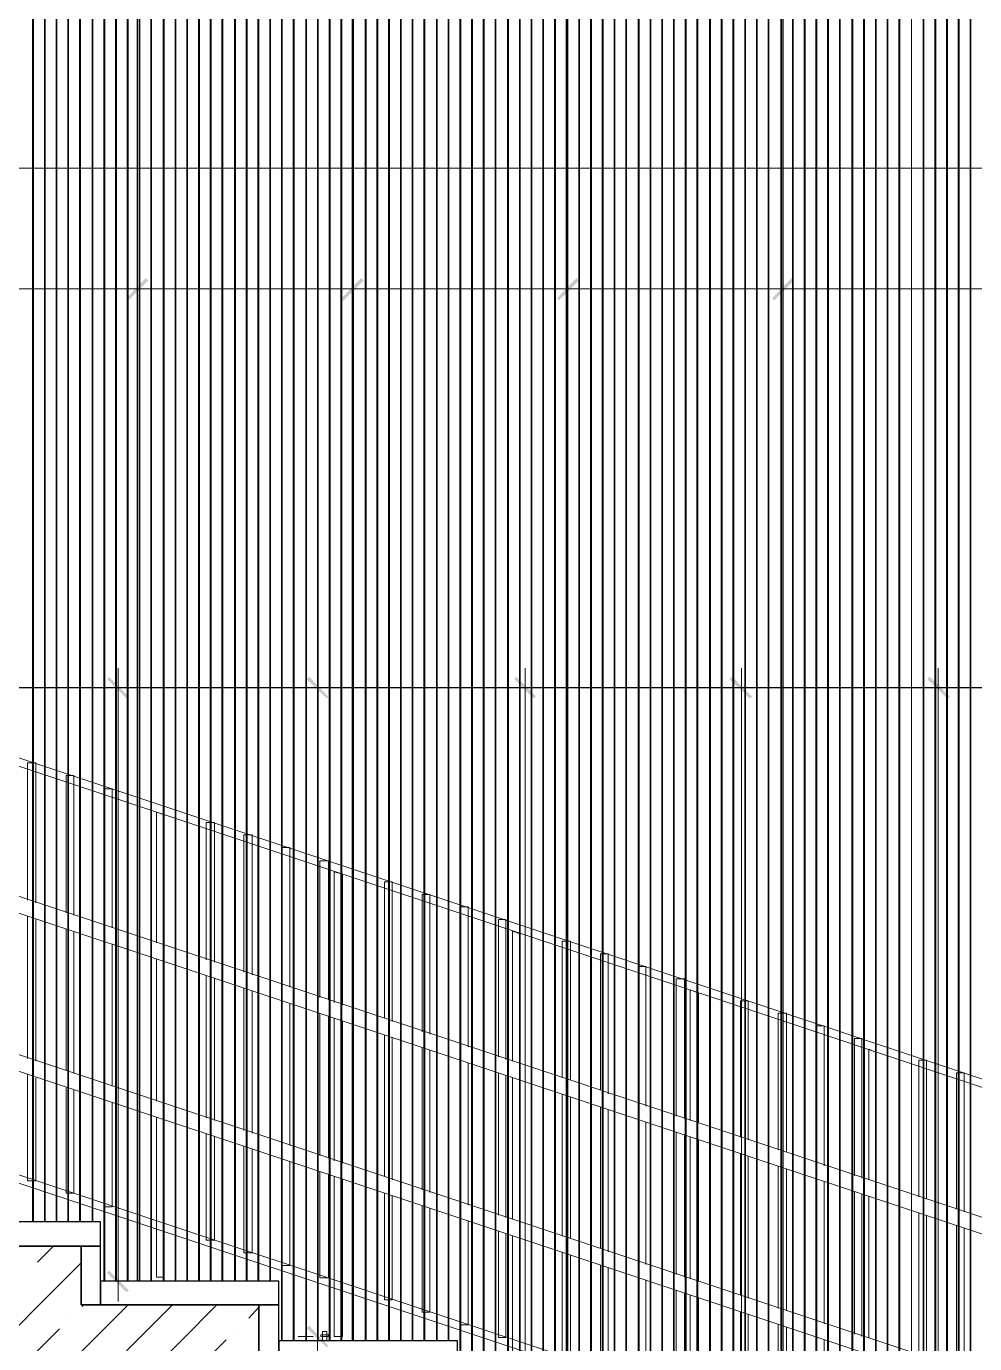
# Model space of a CAD drawing. Header units: millimetres. Extents: x -356862 to 418287, y 0 to 839748.
# Drawn here: x 381938 to 384389, y 784421 to 787826 of the extents above; entities that cross this region are included whole.
import ezdxf

# ---------------------------------------------------------------- set-up
doc = ezdxf.new("R2010")
doc.units = ezdxf.units.MM
doc.layers.add('PDF _Геометрия', color=7, linetype='Continuous', true_color=0xbababa)
doc.layers.add('PDF _Сплошная заливка', color=7, linetype='Continuous', true_color=0xf50000)

msp = doc.modelspace()

# ---------------------------------------------------------------- linework, layer by layer
at = {"layer": 'PDF _Геометрия', "color": 150, "lineweight": 30, "true_color": 0x0080ff}
for points in [[(381209.6062, 790085.548), (386119.7093, 790085.548), (386119.7093, 783354.7233), (385812.2866, 783354.7233), (385812.2866, 783508.4346), (385353.3175, 783508.4346), (385353.3175, 783662.146), (384892.1835, 783662.146), (384892.1835, 783815.8573), (384431.0495, 783815.8573), (384431.0495, 783967.4037), (383972.0804, 783967.4037), (383972.0804, 784121.1151), (383510.9464, 784121.1151), (383510.9464, 784274.8264), (383051.9773, 784274.8264), (383051.9773, 784428.5377), (382590.8433, 784428.5377), (382590.8433, 784582.2491), (382129.7093, 784582.2491), (382129.7093, 784735.9604), (381670.7402, 784735.9604)], [(382224.967, 784582.2491), (382224.967, 790085.548)], [(382781.3587, 784428.5377), (382781.3587, 790085.548)], [(383337.7505, 784274.8264), (383337.7505, 790085.548)], [(383894.1422, 784121.1151), (383894.1422, 790085.548)], [(381209.6062, 786117.1975), (386119.7093, 786117.1975)]]:
    msp.add_lwpolyline(points, dxfattribs=at)
at = {"layer": 'PDF _Геометрия', "color": 254, "lineweight": 5, "true_color": 0xdcdcdc}
for points in [[(381954.3484, 790085.548), (381954.3484, 784735.9604)], [(381984.6577, 790085.548), (381984.6577, 784735.9604)], [(382017.1319, 790085.548), (382017.1319, 784735.9604)], [(382047.4412, 790085.548), (382047.4412, 784735.9604)], [(382077.7505, 790085.548), (382077.7505, 784735.9604)], [(382108.0598, 790085.548), (382108.0598, 784735.9604)], [(382138.369, 790085.548), (382138.369, 784582.2491)], [(382168.6783, 790085.548), (382168.6783, 784582.2491)], [(382201.1526, 790085.548), (382201.1526, 784582.2491)], [(382231.4618, 790085.548), (382231.4618, 784582.2491)], [(382261.7711, 790085.548), (382261.7711, 784582.2491)], [(382292.0804, 790085.548), (382292.0804, 784582.2491)], [(382322.3897, 790085.548), (382322.3897, 784582.2491)], [(382352.6989, 790085.548), (382352.6989, 784582.2491)], [(382385.1732, 790085.548), (382385.1732, 784582.2491)], [(382415.4824, 790085.548), (382415.4824, 784582.2491)], [(382445.7917, 790085.548), (382445.7917, 784582.2491)], [(382476.101, 790085.548), (382476.101, 784582.2491)], [(382506.4103, 790085.548), (382506.4103, 784582.2491)], [(382536.7196, 790085.548), (382536.7196, 784582.2491)], [(382569.1938, 790085.548), (382569.1938, 784582.2491)], [(382599.5031, 790085.548), (382599.5031, 784428.5377)], [(382629.8123, 790085.548), (382629.8123, 784428.5377)], [(382660.1216, 790085.548), (382660.1216, 784428.5377)], [(382690.4309, 790085.548), (382690.4309, 784428.5377)], [(382722.9051, 790085.548), (382722.9051, 784428.5377)], [(382753.2144, 790085.548), (382753.2144, 784428.5377)], [(382783.5237, 790085.548), (382783.5237, 784428.5377)], [(382813.833, 790085.548), (382813.833, 784428.5377)], [(382844.1422, 790085.548), (382844.1422, 784428.5377)], [(382874.4515, 790085.548), (382874.4515, 784428.5377)], [(382906.9257, 790085.548), (382906.9257, 784428.5377)], [(382937.235, 790085.548), (382937.235, 784428.5377)], [(382967.5443, 790085.548), (382967.5443, 784428.5377)], [(382997.8536, 790085.548), (382997.8536, 784428.5377)], [(383028.1629, 790085.548), (383028.1629, 784428.5377)], [(383058.4721, 790085.548), (383058.4721, 784274.8264)], [(383090.9464, 790085.548), (383090.9464, 784274.8264)], [(383121.2556, 790085.548), (383121.2556, 784274.8264)], [(383151.5649, 790085.548), (383151.5649, 784274.8264)], [(383181.8742, 790085.548), (383181.8742, 784274.8264)], [(383212.1835, 790085.548), (383212.1835, 784274.8264)], [(383242.4928, 790085.548), (383242.4928, 784274.8264)], [(383274.967, 790085.548), (383274.967, 784274.8264)], [(383305.2763, 790085.548), (383305.2763, 784274.8264)], [(383335.5855, 790085.548), (383335.5855, 784274.8264)], [(383365.8948, 790085.548), (383365.8948, 784274.8264)], [(383396.2041, 790085.548), (383396.2041, 784274.8264)], [(383426.5134, 790085.548), (383426.5134, 784274.8264)], [(383458.9876, 790085.548), (383458.9876, 784274.8264)], [(383489.2969, 790085.548), (383489.2969, 784274.8264)], [(383519.6062, 790085.548), (383519.6062, 784121.1151)], [(383549.9154, 790085.548), (383549.9154, 784121.1151)], [(383580.2247, 790085.548), (383580.2247, 784121.1151)], [(383612.6989, 790085.548), (383612.6989, 784121.1151)], [(383643.0082, 790085.548), (383643.0082, 784121.1151)], [(383673.3175, 790085.548), (383673.3175, 784121.1151)], [(383703.6268, 790085.548), (383703.6268, 784121.1151)], [(383733.9361, 790085.548), (383733.9361, 784121.1151)], [(383764.2453, 790085.548), (383764.2453, 784121.1151)], [(383796.7196, 790085.548), (383796.7196, 784121.1151)], [(383827.0288, 790085.548), (383827.0288, 784121.1151)], [(383857.3381, 790085.548), (383857.3381, 784121.1151)], [(383887.6474, 790085.548), (383887.6474, 784121.1151)], [(383917.9567, 790085.548), (383917.9567, 784121.1151)], [(383948.266, 790085.548), (383948.266, 784121.1151)], [(383980.7402, 790085.548), (383980.7402, 783967.4037)], [(384011.0495, 790085.548), (384011.0495, 783967.4037)], [(384041.3587, 790085.548), (384041.3587, 783967.4037)], [(384071.668, 790085.548), (384071.668, 783967.4037)], [(384101.9773, 790085.548), (384101.9773, 783967.4037)], [(384132.2866, 790085.548), (384132.2866, 783967.4037)], [(384164.7608, 790085.548), (384164.7608, 783967.4037)], [(384195.0701, 790085.548), (384195.0701, 783967.4037)], [(384225.3794, 790085.548), (384225.3794, 783967.4037)], [(384255.6886, 790085.548), (384255.6886, 783967.4037)], [(384285.9979, 790085.548), (384285.9979, 783967.4037)], [(384318.4721, 790085.548), (384318.4721, 783967.4037)], [(384348.7814, 790085.548), (384348.7814, 783967.4037)], [(384379.0907, 790085.548), (384379.0907, 783967.4037)]]:
    msp.add_lwpolyline(points, close=True, dxfattribs=at)
for points in [[(381956.5134, 784735.9604), (381956.5134, 790085.548)], [(381986.8227, 784735.9604), (381986.8227, 790085.548)], [(382014.967, 784735.9604), (382014.967, 790085.548)], [(382045.2763, 784735.9604), (382045.2763, 790085.548)], [(382075.5855, 784735.9604), (382075.5855, 790085.548)], [(382110.2247, 784735.9604), (382110.2247, 790085.548)], [(382140.534, 784582.2491), (382140.534, 790085.548)], [(382170.8433, 784582.2491), (382170.8433, 790085.548)], [(382198.9876, 784582.2491), (382198.9876, 790085.548)], [(382229.2969, 784582.2491), (382229.2969, 790085.548)], [(382259.6062, 784582.2491), (382259.6062, 790085.548)], [(382294.2453, 784582.2491), (382294.2453, 790085.548)], [(382324.5546, 784582.2491), (382324.5546, 790085.548)], [(382354.8639, 784582.2491), (382354.8639, 790085.548)], [(382383.0082, 784582.2491), (382383.0082, 790085.548)], [(382413.3175, 784582.2491), (382413.3175, 790085.548)], [(382443.6268, 784582.2491), (382443.6268, 790085.548)], [(382478.266, 784582.2491), (382478.266, 790085.548)], [(382508.5752, 784582.2491), (382508.5752, 790085.548)], [(382538.8845, 784582.2491), (382538.8845, 790085.548)], [(382567.0288, 784582.2491), (382567.0288, 790085.548)], [(382597.3381, 784428.5377), (382597.3381, 790085.548)], [(382627.6474, 784428.5377), (382627.6474, 790085.548)], [(382662.2866, 784428.5377), (382662.2866, 790085.548)], [(382692.5959, 784428.5377), (382692.5959, 790085.548)], [(382720.7402, 784428.5377), (382720.7402, 790085.548)], [(382751.0495, 784428.5377), (382751.0495, 790085.548)], [(382781.3587, 784428.5377), (382781.3587, 790085.548)], [(382815.9979, 784428.5377), (382815.9979, 790085.548)], [(382846.3072, 784428.5377), (382846.3072, 790085.548)], [(382876.6165, 784428.5377), (382876.6165, 790085.548)], [(382904.7608, 784428.5377), (382904.7608, 790085.548)], [(382935.0701, 784428.5377), (382935.0701, 790085.548)], [(382965.3794, 784428.5377), (382965.3794, 790085.548)], [(383000.0185, 784428.5377), (383000.0185, 790085.548)], [(383030.3278, 784428.5377), (383030.3278, 790085.548)], [(383060.6371, 784274.8264), (383060.6371, 790085.548)], [(383088.7814, 784274.8264), (383088.7814, 790085.548)], [(383119.0907, 784274.8264), (383119.0907, 790085.548)], [(383149.4, 784274.8264), (383149.4, 790085.548)], [(383184.0391, 784274.8264), (383184.0391, 790085.548)], [(383214.3484, 784274.8264), (383214.3484, 790085.548)], [(383244.6577, 784274.8264), (383244.6577, 790085.548)], [(383272.802, 784274.8264), (383272.802, 790085.548)], [(383303.1113, 784274.8264), (383303.1113, 790085.548)], [(383333.4206, 784274.8264), (383333.4206, 790085.548)], [(383368.0598, 784274.8264), (383368.0598, 790085.548)], [(383398.369, 784274.8264), (383398.369, 790085.548)], [(383428.6783, 784274.8264), (383428.6783, 790085.548)], [(383456.8227, 784274.8264), (383456.8227, 790085.548)], [(383487.1319, 784274.8264), (383487.1319, 790085.548)], [(383521.7711, 784121.1151), (383521.7711, 790085.548)], [(383552.0804, 784121.1151), (383552.0804, 790085.548)], [(383582.3897, 784121.1151), (383582.3897, 790085.548)], [(383610.534, 784121.1151), (383610.534, 790085.548)], [(383640.8433, 784121.1151), (383640.8433, 790085.548)], [(383671.1526, 784121.1151), (383671.1526, 790085.548)], [(383705.7917, 784121.1151), (383705.7917, 790085.548)], [(383736.101, 784121.1151), (383736.101, 790085.548)], [(383766.4103, 784121.1151), (383766.4103, 790085.548)], [(383794.5546, 784121.1151), (383794.5546, 790085.548)], [(383824.8639, 784121.1151), (383824.8639, 790085.548)], [(383855.1732, 784121.1151), (383855.1732, 790085.548)], [(383889.8123, 784121.1151), (383889.8123, 790085.548)], [(383920.1216, 784121.1151), (383920.1216, 790085.548)], [(383950.4309, 784121.1151), (383950.4309, 790085.548)], [(383978.5752, 783967.4037), (383978.5752, 790085.548)], [(384008.8845, 783967.4037), (384008.8845, 790085.548)], [(384039.1938, 783967.4037), (384039.1938, 790085.548)], [(384073.833, 783967.4037), (384073.833, 790085.548)], [(384104.1422, 783967.4037), (384104.1422, 790085.548)], [(384134.4515, 783967.4037), (384134.4515, 790085.548)], [(384162.5959, 783967.4037), (384162.5959, 790085.548)], [(384192.9051, 783967.4037), (384192.9051, 790085.548)], [(384225.3794, 783967.4037), (384225.3794, 790085.548)], [(384257.8536, 783967.4037), (384257.8536, 790085.548)], [(384288.1629, 783967.4037), (384288.1629, 790085.548)], [(384316.3072, 783967.4037), (384316.3072, 790085.548)], [(384346.6165, 783967.4037), (384346.6165, 790085.548)], [(384376.9257, 783967.4037), (384376.9257, 790085.548)]]:
    msp.add_lwpolyline(points, dxfattribs=at)
at = {"layer": 'PDF _Геометрия', "color": 7, "lineweight": 18}
for points in [[(381159.8123, 787459.4656), (386171.668, 787459.4656)], [(382274.7608, 787147.713), (381616.6165, 787147.713)], [(382833.3175, 787147.713), (382173.0082, 787147.713)], [(383389.7093, 787147.713), (382729.4, 787147.713)], [(383946.101, 787147.713), (383285.7917, 787147.713)], [(384502.4928, 787147.713), (383842.1835, 787147.713)], [(382175.1732, 786166.9913), (382175.1732, 784530.2903)], [(382690.4309, 786166.9913), (382690.4309, 784387.4037)], [(383227.3381, 786166.9913), (383227.3381, 784225.0326)], [(383785.8948, 786166.9913), (383785.8948, 784071.3212)], [(384294.6577, 783763.8986), (384294.6577, 786166.9913)], [(382123.2144, 786117.1975), (382123.2144, 786117.1975)], [(382679.6062, 786117.1975), (382640.6371, 786117.1975)], [(383235.9979, 786117.1975), (383175.3794, 786117.1975)], [(383792.3897, 786117.1975), (383733.9361, 786117.1975)], [(384348.7814, 786117.1975), (384244.8639, 786117.1975)], [(382123.2144, 784582.2491), (382123.2144, 784582.2491)], [(382679.6062, 784439.3625), (382640.6371, 784439.3625)]]:
    msp.add_lwpolyline(points, dxfattribs=at)
at = {"layer": 'PDF _Геометрия', "lineweight": 5}
for points in [[(377574.6577, 787383.6924), (377574.6577, 787362.0429), (390579.5031, 783025.6511), (390579.5031, 783047.3006)], [(390412.802, 782703.0738), (390419.2969, 782722.5584), (390425.7917, 782742.0429), (377576.8227, 787024.3109), (377570.3278, 787004.8264), (377563.833, 786985.3419)], [(390412.802, 782293.8986), (390419.2969, 782313.3831), (390425.7917, 782332.8676), (377576.8227, 786615.1357), (377570.3278, 786595.6511), (377563.833, 786576.1666)], [(377743.5237, 786249.2594), (377743.5237, 786227.6099), (390609.8123, 781938.847), (390609.8123, 781960.4965)]]:
    msp.add_lwpolyline(points, close=True, dxfattribs=at)
at = {"layer": 'PDF _Геометрия', "color": 7, "lineweight": 18}
for points in [[(382224.967, 787197.5068), (382224.967, 786166.9913)], [(382781.3587, 787197.5068), (382781.3587, 786166.9913)], [(383337.7505, 787197.5068), (383337.7505, 786166.9913)], [(383894.1422, 787197.5068), (383894.1422, 786166.9913)]]:
    msp.add_lwpolyline(points, close=True, dxfattribs=at)
at = {"layer": 'PDF _Геометрия', "lineweight": 5}
for points in [[(381941.3587, 785567.3006), (381941.3587, 785922.3522), (381963.0082, 785922.3522), (381963.0082, 785560.8058)], [(382040.9464, 785534.8264), (382040.9464, 785889.8779), (382060.4309, 785889.8779), (382060.4309, 785528.3315)], [(382138.369, 785502.3522), (382138.369, 785855.2388), (382160.0185, 785855.2388), (382160.0185, 785495.8573)], [(382294.2453, 785450.3934), (382294.2453, 785788.1254), (382274.7608, 785794.6202), (382274.7608, 785456.8882)], [(382402.4928, 785413.5893), (382402.4928, 785768.6408), (382424.1422, 785768.6408), (382424.1422, 785407.0944)], [(382499.9154, 785381.1151), (382499.9154, 785736.1666), (382521.5649, 785736.1666), (382521.5649, 785374.6202)], [(382599.5031, 785348.6408), (382599.5031, 785703.6924), (382618.9876, 785703.6924), (382618.9876, 785342.146)], [(382696.9257, 785316.1666), (382696.9257, 785669.0532), (382718.5752, 785669.0532), (382718.5752, 785309.6718)], [(382755.3794, 785296.6821), (382755.3794, 785634.414), (382733.7299, 785640.9089), (382733.7299, 785303.1769)], [(382863.6268, 785262.0429), (382863.6268, 785614.9295), (382883.1113, 785614.9295), (382883.1113, 785253.3831)], [(382961.0495, 785227.4037), (382961.0495, 785582.4553), (382980.534, 785582.4553), (382980.534, 785220.9089)], [(383058.4721, 785194.9295), (383058.4721, 785549.981), (383080.1216, 785549.981), (383080.1216, 785188.4346)], [(381941.3587, 785526.1666), (381941.3587, 785158.1254)], [(381963.0082, 785151.6305), (381963.0082, 785517.5068)], [(383158.0598, 785162.4553), (383158.0598, 785517.5068), (383177.5443, 785517.5068), (383177.5443, 785155.9604)], [(382040.9464, 785491.5274), (382040.9464, 785127.8161)], [(382060.4309, 785119.1563), (382060.4309, 785485.0326)], [(383214.3484, 785142.9707), (383214.3484, 785480.7027), (383194.8639, 785487.1975), (383194.8639, 785151.6305)], [(382138.369, 785461.2181), (382138.369, 785093.1769)], [(382160.0185, 785086.6821), (382160.0185, 785454.7233)], [(383322.5959, 785108.3315), (383322.5959, 785461.2181), (383344.2453, 785461.2181), (383344.2453, 785101.8367)], [(382274.7608, 785047.713), (382274.7608, 785415.7542)], [(382294.2453, 785041.2181), (382294.2453, 785409.2594)], [(383422.1835, 785075.8573), (383422.1835, 785428.7439), (383441.668, 785428.7439), (383441.668, 785067.1975)], [(382402.4928, 785372.4553), (382402.4928, 785004.414)], [(383519.6062, 785043.3831), (383519.6062, 785396.2697), (383539.0907, 785396.2697), (383539.0907, 785034.7233)], [(382424.1422, 784997.9192), (382424.1422, 785365.9604)], [(382499.9154, 785339.981), (382499.9154, 784971.9398)], [(383617.0288, 785008.7439), (383617.0288, 785363.7955), (383638.6783, 785363.7955), (383638.6783, 785002.2491)], [(383675.4824, 784991.4243), (383675.4824, 785326.9913), (383653.833, 785335.6511), (383653.833, 784997.9192)], [(382521.5649, 784965.445), (382521.5649, 785333.4862)], [(382599.5031, 785307.5068), (382599.5031, 784939.4656)], [(382618.9876, 784932.9707), (382618.9876, 785301.012)], [(383783.7299, 784954.6202), (383783.7299, 785307.5068), (383803.2144, 785307.5068), (383803.2144, 784948.1254)], [(382696.9257, 785275.0326), (382696.9257, 784906.9913)], [(382718.5752, 784900.4965), (382718.5752, 785268.5377)], [(383881.1526, 784922.146), (383881.1526, 785275.0326), (383902.802, 785275.0326), (383902.802, 784915.6511)], [(382733.7299, 784894.0017), (382733.7299, 785262.0429)], [(382755.3794, 784887.5068), (382755.3794, 785255.548)], [(383980.7402, 784889.6718), (383980.7402, 785242.5584), (384000.2247, 785242.5584), (384000.2247, 784881.012)], [(382863.6268, 785218.7439), (382863.6268, 784852.8676)], [(382883.1113, 784844.2078), (382883.1113, 785212.2491)], [(384078.1629, 784855.0326), (384078.1629, 785210.0841), (384097.6474, 785210.0841), (384097.6474, 784848.5377)], [(382961.0495, 785186.2697), (382961.0495, 784818.2285)], [(382980.534, 784811.7336), (382980.534, 785179.7748)], [(384134.4515, 784837.713), (384134.4515, 785173.28), (384114.967, 785181.9398), (384114.967, 784844.2078)], [(383058.4721, 785153.7955), (383058.4721, 784785.7542)], [(383080.1216, 784779.2594), (383080.1216, 785147.3006)], [(384244.8639, 784800.9089), (384244.8639, 785153.7955), (384264.3484, 785153.7955), (384264.3484, 784794.414)], [(381963.0082, 785108.3315), (381963.0082, 784842.0429), (381941.3587, 784842.0429), (381941.3587, 785116.9913)], [(383158.0598, 785121.3212), (383158.0598, 784753.28)], [(383177.5443, 784746.7852), (383177.5443, 785114.8264)], [(383194.8639, 784742.4553), (383194.8639, 785108.3315)], [(383214.3484, 784733.7955), (383214.3484, 785101.8367)], [(384342.2866, 784768.4346), (384342.2866, 785121.3212), (384361.7711, 785121.3212), (384361.7711, 784761.9398)], [(382060.4309, 785075.8573), (382060.4309, 784809.5687), (382040.9464, 784809.5687), (382040.9464, 785082.3522)], [(383322.5959, 785065.0326), (383322.5959, 784699.1563)], [(382160.0185, 785043.3831), (382160.0185, 784774.9295), (382138.369, 784774.9295), (382138.369, 785052.0429)], [(383344.2453, 784692.6614), (383344.2453, 785058.5377)], [(383422.1835, 785032.5584), (383422.1835, 784666.6821)], [(382294.2453, 785000.0841), (382294.2453, 784593.0738), (382274.7608, 784593.0738), (382274.7608, 785006.579)], [(383441.668, 784658.0223), (383441.668, 785026.0635)], [(383519.6062, 785000.0841), (383519.6062, 784632.0429)], [(383539.0907, 784625.548), (383539.0907, 784993.5893)], [(382424.1422, 784956.7852), (382424.1422, 784688.3315), (382402.4928, 784688.3315), (382402.4928, 784963.28)], [(383617.0288, 784967.6099), (383617.0288, 784599.5687)], [(382521.5649, 784924.3109), (382521.5649, 784655.8573), (382499.9154, 784655.8573), (382499.9154, 784930.8058)], [(383638.6783, 784593.0738), (383638.6783, 784958.9501)], [(383653.833, 784588.7439), (383653.833, 784954.6202)], [(383675.4824, 784582.2491), (383675.4824, 784948.1254)], [(382618.9876, 784891.8367), (382618.9876, 784623.3831), (382599.5031, 784623.3831), (382599.5031, 784898.3315)], [(383783.7299, 784913.4862), (383783.7299, 784545.445)], [(383803.2144, 784538.9501), (383803.2144, 784904.8264)], [(382718.5752, 784859.3625), (382718.5752, 784590.9089), (382696.9257, 784590.9089), (382696.9257, 784865.8573)], [(383881.1526, 784878.847), (383881.1526, 784512.9707)], [(383902.802, 784506.4759), (383902.802, 784872.3522)], [(382755.3794, 784846.3728), (382755.3794, 784439.3625), (382733.7299, 784439.3625), (382733.7299, 784852.8676)], [(383980.7402, 784846.3728), (383980.7402, 784480.4965)], [(384000.2247, 784471.8367), (384000.2247, 784839.8779)], [(382883.1113, 784803.0738), (382883.1113, 784534.6202), (382863.6268, 784534.6202), (382863.6268, 784809.5687)], [(384078.1629, 784813.8986), (384078.1629, 784445.8573)], [(384097.6474, 784439.3625), (384097.6474, 784807.4037)], [(384114.967, 784435.0326), (384114.967, 784800.9089)], [(384134.4515, 784428.5377), (384134.4515, 784794.414)], [(382980.534, 784770.5996), (382980.534, 784502.146), (382961.0495, 784502.146), (382961.0495, 784777.0944)], [(384244.8639, 784759.7748), (384244.8639, 784391.7336)], [(383080.1216, 784738.1254), (383080.1216, 784469.6718), (383058.4721, 784469.6718), (383058.4721, 784744.6202)], [(384264.3484, 784385.2388), (384264.3484, 784751.1151)], [(384342.2866, 784727.3006), (384342.2866, 784359.2594)], [(383177.5443, 784705.6511), (383177.5443, 784437.1975), (383158.0598, 784437.1975), (383158.0598, 784712.146)], [(383214.3484, 784692.6614), (383214.3484, 784285.6511), (383194.8639, 784285.6511), (383194.8639, 784699.1563)], [(384361.7711, 784352.7645), (384361.7711, 784718.6408)], [(381967.3381, 784632.0429), (382008.4721, 784673.1769)], [(383344.2453, 784649.3625), (383344.2453, 784380.9089), (383322.5959, 784380.9089), (383322.5959, 784655.8573)], [(381802.802, 784352.7645), (382079.9154, 784629.8779)], [(383441.668, 784616.8882), (383441.668, 784348.4346), (383422.1835, 784348.4346), (383422.1835, 784623.3831)], [(383539.0907, 784584.414), (383539.0907, 784315.9604), (383519.6062, 784315.9604), (383519.6062, 784590.9089)], [(383638.6783, 784551.9398), (383638.6783, 784283.4862), (383617.0288, 784283.4862), (383617.0288, 784558.4346)], [(381975.9979, 784296.4759), (382201.1526, 784521.6305)], [(382082.0804, 784517.3006), (382086.4103, 784521.6305)], [(382149.1938, 784238.0223), (382430.6371, 784521.6305)], [(382196.8227, 784402.5584), (382315.8948, 784521.6305)], [(383675.4824, 784538.9501), (383675.4824, 784131.9398), (383653.833, 784131.9398), (383653.833, 784545.445)], [(382051.7711, 784486.9913), (382051.7711, 784486.9913)], [(382512.9051, 784486.9913), (382538.8845, 784515.1357)], [(383803.2144, 784495.6511), (383803.2144, 784227.1975), (383783.7299, 784227.1975), (383783.7299, 784502.146)], [(381889.4, 784324.6202), (382023.6268, 784458.847)], [(382482.5959, 784458.847), (382482.5959, 784458.847)], [(382714.2453, 784428.5377), (382714.2453, 784452.3522), (382703.4206, 784452.3522), (382703.4206, 784428.5377)], [(383902.802, 784463.1769), (383902.802, 784194.7233), (383881.1526, 784194.7233), (383881.1526, 784469.6718)], [(382311.5649, 784287.8161), (382454.4515, 784430.7027)], [(382699.0907, 784443.6924), (382699.0907, 784439.3625), (382718.5752, 784439.3625), (382718.5752, 784443.6924), (382714.2453, 784443.6924)], [(382701.2556, 784443.6924), (382699.0907, 784443.6924), (382718.5752, 784443.6924)], [(382699.0907, 784439.3625), (382701.2556, 784439.3625)], [(382714.2453, 784439.3625), (382718.5752, 784439.3625)], [(384000.2247, 784430.7027), (384000.2247, 784162.2491), (383980.7402, 784162.2491), (383980.7402, 784437.1975)]]:
    msp.add_lwpolyline(points, dxfattribs=at)
at = {"layer": 'PDF _Геометрия', "color": 7, "lineweight": 30}
for points in [[(382129.7093, 784735.9604), (381670.7402, 784735.9604), (381670.7402, 784673.1769), (382129.7093, 784673.1769)], [(382129.7093, 784521.6305), (382129.7093, 784673.1769), (382079.9154, 784673.1769), (382079.9154, 784521.6305)], [(382590.8433, 784582.2491), (382129.7093, 784582.2491), (382129.7093, 784521.6305), (382590.8433, 784521.6305)], [(382590.8433, 784367.9192), (382590.8433, 784521.6305), (382538.8845, 784521.6305), (382538.8845, 784367.9192)], [(383051.9773, 784428.5377), (382590.8433, 784428.5377), (382590.8433, 784367.9192), (383051.9773, 784367.9192)]]:
    msp.add_lwpolyline(points, close=True, dxfattribs=at)
msp.add_lwpolyline([(387141.5649, 782986.6821), (386682.5959, 782986.6821), (386682.5959, 783140.3934), (386221.4618, 783140.3934), (386221.4618, 783294.1047), (385762.4928, 783294.1047), (385762.4928, 783445.6511), (385301.3587, 783445.6511), (385301.3587, 783599.3625), (384840.2247, 783599.3625), (384840.2247, 783753.0738), (384381.2556, 783753.0738), (384381.2556, 783906.7852), (383920.1216, 783906.7852), (383920.1216, 784060.4965), (383461.1526, 784060.4965), (383461.1526, 784214.2078), (383000.0185, 784214.2078), (383000.0185, 784367.9192), (382538.8845, 784367.9192), (382538.8845, 784521.6305), (382079.9154, 784521.6305), (382079.9154, 784673.1769), (381618.7814, 784673.1769)], dxfattribs=at)
at = {"layer": 'PDF _Сплошная заливка', "color": 7, "transparency": 33554559}
for points in [[(382246.6165, 787175.8573), (382201.1526, 787117.4037), (382196.8227, 787123.8986)], [(382196.8227, 787123.8986), (382201.1526, 787117.4037), (382246.6165, 787175.8573)], [(382253.1113, 787169.3625), (382246.6165, 787175.8573), (382201.1526, 787117.4037)], [(382201.1526, 787117.4037), (382246.6165, 787175.8573), (382253.1113, 787169.3625)], [(382803.0082, 787175.8573), (382757.5443, 787117.4037), (382753.2144, 787123.8986)], [(382753.2144, 787123.8986), (382757.5443, 787117.4037), (382803.0082, 787175.8573)], [(382809.5031, 787169.3625), (382803.0082, 787175.8573), (382757.5443, 787117.4037)], [(382757.5443, 787117.4037), (382803.0082, 787175.8573), (382809.5031, 787169.3625)], [(383359.4, 787175.8573), (383313.9361, 787117.4037), (383309.6062, 787123.8986)], [(383309.6062, 787123.8986), (383313.9361, 787117.4037), (383359.4, 787175.8573)], [(383365.8948, 787169.3625), (383359.4, 787175.8573), (383313.9361, 787117.4037)], [(383313.9361, 787117.4037), (383359.4, 787175.8573), (383365.8948, 787169.3625)], [(383915.7917, 787175.8573), (383870.3278, 787117.4037), (383865.9979, 787123.8986)], [(383865.9979, 787123.8986), (383870.3278, 787117.4037), (383915.7917, 787175.8573)], [(383922.2866, 787169.3625), (383915.7917, 787175.8573), (383870.3278, 787117.4037)], [(383870.3278, 787117.4037), (383915.7917, 787175.8573), (383922.2866, 787169.3625)], [(382203.3175, 786093.3831), (382147.0288, 786138.847), (382151.3587, 786145.3419)], [(382196.8227, 786089.0532), (382203.3175, 786093.3831), (382147.0288, 786138.847)], [(382718.5752, 786093.3831), (382662.2866, 786138.847), (382668.7814, 786145.3419)], [(382714.2453, 786089.0532), (382718.5752, 786093.3831), (382662.2866, 786138.847)], [(383255.4824, 786093.3831), (383199.1938, 786138.847), (383203.5237, 786145.3419)], [(383248.9876, 786089.0532), (383255.4824, 786093.3831), (383199.1938, 786138.847)], [(383814.0391, 786093.3831), (383755.5855, 786138.847), (383762.0804, 786145.3419)], [(383807.5443, 786089.0532), (383814.0391, 786093.3831), (383755.5855, 786138.847)], [(384324.967, 786093.3831), (384266.5134, 786138.847), (384273.0082, 786145.3419)], [(384318.4721, 786089.0532), (384324.967, 786093.3831), (384266.5134, 786138.847)], [(382151.3587, 784610.3934), (382147.0288, 784603.8986), (382203.3175, 784558.4346)], [(382147.0288, 784603.8986), (382203.3175, 784558.4346), (382196.8227, 784554.1047)], [(382668.7814, 784467.5068), (382662.2866, 784461.012), (382718.5752, 784415.548)], [(382662.2866, 784461.012), (382718.5752, 784415.548), (382714.2453, 784411.2181)]]:
    msp.add_solid(points, dxfattribs=at)

doc.saveas('drawing.dxf')
